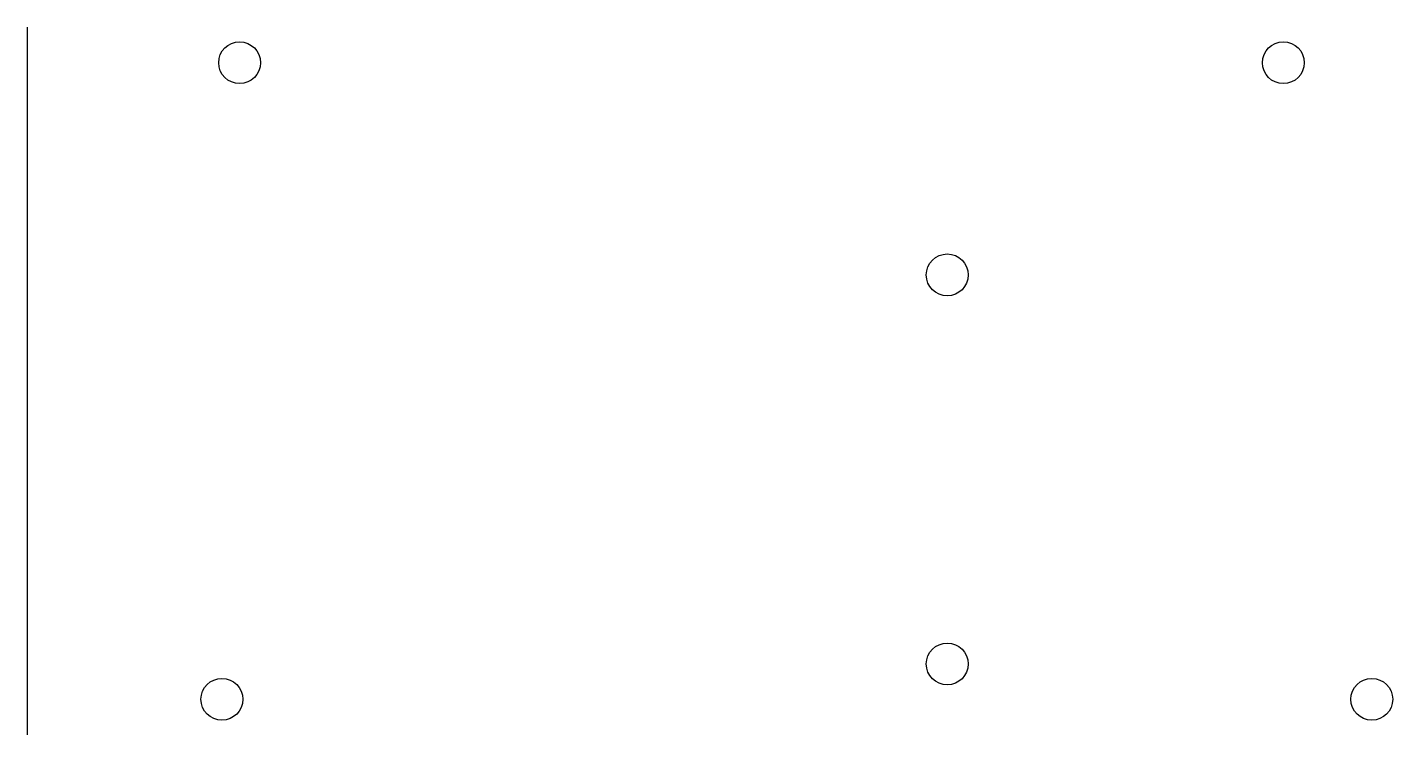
# Model space of a CAD drawing. Header units: inches. Extents: x -2 to 1.86, y -1 to 1.
import ezdxf

# ---------------------------------------------------------------- set-up
doc = ezdxf.new("R2010")
doc.units = ezdxf.units.IN
doc.layers.get('0').update_dxf_attribs({"linetype": 'CONTINUOUS'})

msp = doc.modelspace()

# ---------------------------------------------------------------- linework, layer by layer
msp.add_line((-2, 1), (-2, -1))
for centre in [(-1.4, 0.9), (1.55, 0.9), (0.6, 0.3), (0.6, -0.8), (-1.45, -0.9), (1.8, -0.9)]:
    msp.add_circle(centre, 0.0591)

doc.saveas('drawing.dxf')
